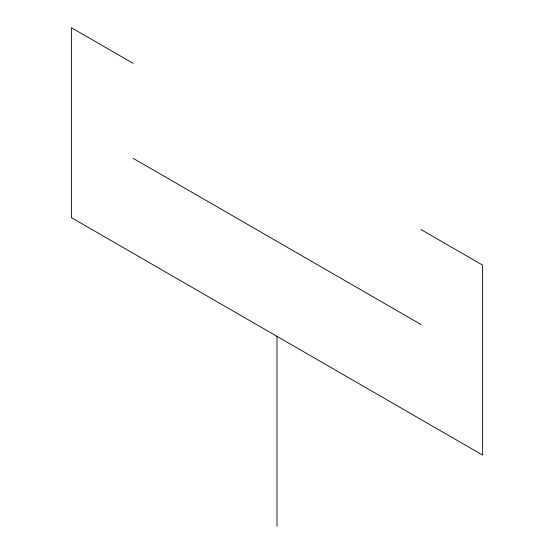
<?xml version="1.0" encoding="UTF-8"?>
<svg xmlns="http://www.w3.org/2000/svg" width="554" height="554" viewBox="0 0 554 554"><rect width="100%" height="100%" fill="white"/><g stroke="black" fill="none" stroke-linecap="round" stroke-linejoin="round"><path stroke-width="0.83" d="M133.064 63.315L71.383 27.7L71.383 217.646L482.617 455.069L482.617 265.131L420.936 229.515M133.064 158.285L420.936 324.485M277 336.354L277 526.3"/></g></svg>
